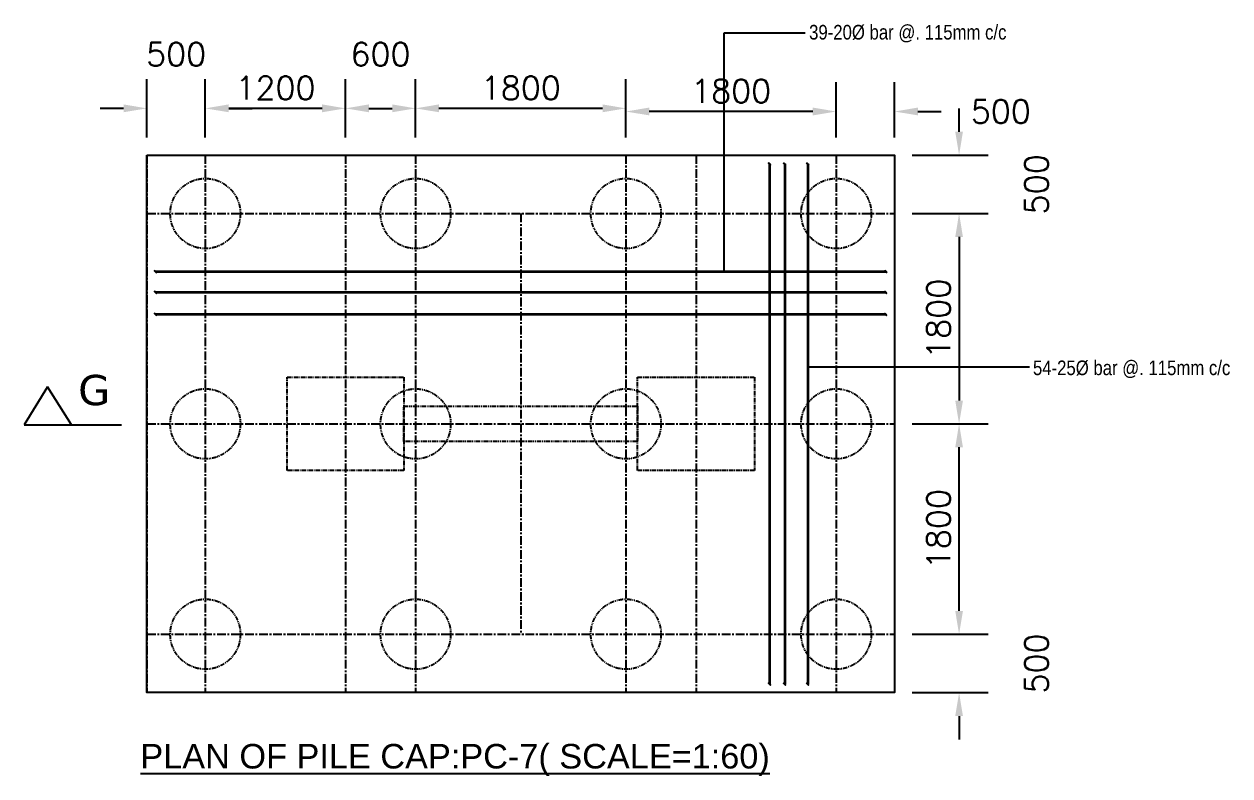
# Model space of a CAD drawing. Header units: millimetres. Extents: x 6239764 to 13047540, y 367704 to 979893.
# Drawn here: x 6572160 to 6582481, y 367832 to 374265 of the extents above; entities that cross this region are included whole.
import ezdxf
from ezdxf import colors
from ezdxf.entities.mleader import LeaderData, LeaderLine
from ezdxf.math import Vec2, Vec3

# ---------------------------------------------------------------- set-up
doc = ezdxf.new("R2010")
doc.units = ezdxf.units.MM
doc.header["$LTSCALE"] = 300
for name, pattern in [('CENTERX2', [4, 2.5, -0.5, 0.5, -0.5]), ('G', [2, 1.25, -0.25, 0.25, -0.25]), ('K', [2.5, 1.25, -0.25, 0.25, -0.25, 0.25, -0.25])]:
    doc.linetypes.add(name, pattern=pattern)
for name, color, linetype in [('05', 1, 'G'), ('07', 6, 'K'), ('BOU', 12, 'Continuous'), ('DIM', 4, 'Continuous'), ('TEXT', 7, 'Continuous')]:
    doc.layers.add(name, color=color, linetype=linetype)
doc.layers.add('ROD', color=10, linetype='Continuous', lineweight=35)
doc.styles.add('1-100', font='romans.shx', dxfattribs={"height": 200})
doc.styles.add('1-37.5', font='arial.ttf')
doc.styles.add('NARROW', font='ARIALN.TTF')
doc.styles.get("Standard").update_dxf_attribs({"font": 'txt8.shx', "width": 0.7, "bigfont": 'hztxt_ii.shx'})
doc.styles.add('ver', font='verdana.ttf')
doc.dimstyles.new('1-100', dxfattribs={"dimtxt": 210, "dimasz": 200, "dimexe": 250, "dimexo": 150, "dimgap": 75, "dimtad": 1, "dimdec": 0, "dimzin": 3, "dimdsep": 46, "dimtxsty": '1-100', "dimcen": 0.09, "dimclrd": 161, "dimclre": 161, "dimclrt": 161, "dimadec": 0, "dimazin": 0, "dimtfac": 1, "dimtdec": 0, "dimtofl": 0, "dimtmove": 2, "dimatfit": 3, "dimfxl": 1, "dimtolj": 1, "dimtzin": 0, "dimarcsym": 0})

# ---------------------------------------------------------------- blocks, each defined once
blk = doc.blocks.new('*D388')
at = {"layer": '07', "color": 161, "linetype": 'Continuous', "lineweight": -2, "ltscale": 0.1, "transparency": 16777216}
for p, q in [((6573211, 373294), (6573211, 373794)), ((6573711, 373294), (6573711, 373794)), ((6573011, 373544), (6572811, 373544)), ((6573911, 373544), (6574111, 373544))]:
    blk.add_line(p, q, dxfattribs=at)
at = {"layer": '07', "color": 161, "linetype": 'Continuous', "ltscale": 0.1, "transparency": 16777216}
for points in [[(6573011, 373578), (6573011, 373511), (6573211, 373544)], [(6573911, 373578), (6573911, 373511), (6573711, 373544)]]:
    blk.add_solid(points, dxfattribs=at)
at = {"layer": 'Defpoints', "color": 0, "linetype": 'Continuous', "ltscale": 0.1, "transparency": 16777216}
for p in [(6573711, 373544), (6573211, 373144), (6573711, 373144)]:
    blk.add_point(p, dxfattribs=at)
at = {"layer": '07', "color": 161, "linetype": 'Continuous', "ltscale": 0.1, "transparency": 16777216, "insert": (6573461, 374007), "char_height": 200, "attachment_point": 5, "style": '1-100'}
blk.add_mtext('\\A1;500', dxfattribs=at)
blk = doc.blocks.new('*D389')
at = {"layer": '07', "color": 161, "linetype": 'Continuous', "lineweight": -2, "ltscale": 0.1, "transparency": 16777216}
for p, q in [((6573711, 373294), (6573711, 373794)), ((6574911, 373294), (6574911, 373794)), ((6574711, 373544), (6573911, 373544))]:
    blk.add_line(p, q, dxfattribs=at)
at = {"layer": '07', "color": 161, "linetype": 'Continuous', "ltscale": 0.1, "transparency": 16777216}
for points in [[(6573911, 373578), (6573911, 373511), (6573711, 373544)], [(6574711, 373578), (6574711, 373511), (6574911, 373544)]]:
    blk.add_solid(points, dxfattribs=at)
at = {"layer": 'Defpoints', "color": 0, "linetype": 'Continuous', "ltscale": 0.1, "transparency": 16777216}
for p in [(6573711, 373544), (6573711, 373144), (6574911, 373144)]:
    blk.add_point(p, dxfattribs=at)
at = {"layer": '07', "color": 161, "linetype": 'Continuous', "ltscale": 0.1, "transparency": 16777216, "insert": (6574311, 373719), "char_height": 200, "attachment_point": 5, "style": '1-100'}
blk.add_mtext('\\A1;1200', dxfattribs=at)
blk = doc.blocks.new('*D390')
at = {"layer": '07', "color": 161, "linetype": 'Continuous', "lineweight": -2, "ltscale": 0.1, "transparency": 16777216}
for p, q in [((6575511, 373294), (6575511, 373794)), ((6577311, 373294), (6577311, 373794)), ((6577111, 373544), (6575711, 373544))]:
    blk.add_line(p, q, dxfattribs=at)
at = {"layer": '07', "color": 161, "linetype": 'Continuous', "ltscale": 0.1, "transparency": 16777216}
for points in [[(6575711, 373578), (6575711, 373511), (6575511, 373544)], [(6577111, 373578), (6577111, 373511), (6577311, 373544)]]:
    blk.add_solid(points, dxfattribs=at)
at = {"layer": 'Defpoints', "color": 0, "linetype": 'Continuous', "ltscale": 0.1, "transparency": 16777216}
for p in [(6575511, 373544), (6575511, 373144), (6577311, 373144)]:
    blk.add_point(p, dxfattribs=at)
at = {"layer": '07', "color": 161, "linetype": 'Continuous', "ltscale": 0.1, "transparency": 16777216, "insert": (6576411, 373719), "char_height": 200, "attachment_point": 5, "style": '1-100'}
blk.add_mtext('\\A1;1800', dxfattribs=at)
blk = doc.blocks.new('*D391')
at = {"layer": '07', "color": 161, "linetype": 'Continuous', "lineweight": -2, "ltscale": 0.1, "transparency": 16777216}
for p, q in [((6577311, 373294), (6577311, 373767)), ((6579111, 373294), (6579111, 373767)), ((6578911, 373517), (6577511, 373517))]:
    blk.add_line(p, q, dxfattribs=at)
at = {"layer": '07', "color": 161, "linetype": 'Continuous', "ltscale": 0.1, "transparency": 16777216}
for points in [[(6577511, 373551), (6577511, 373484), (6577311, 373517)], [(6578911, 373551), (6578911, 373484), (6579111, 373517)]]:
    blk.add_solid(points, dxfattribs=at)
at = {"layer": 'Defpoints', "color": 0, "linetype": 'Continuous', "ltscale": 0.1, "transparency": 16777216}
for p in [(6577311, 373517), (6577311, 373144), (6579111, 373144)]:
    blk.add_point(p, dxfattribs=at)
at = {"layer": '07', "color": 161, "linetype": 'Continuous', "ltscale": 0.1, "transparency": 16777216, "insert": (6578211, 373692), "char_height": 200, "attachment_point": 5, "style": '1-100'}
blk.add_mtext('\\A1;1800', dxfattribs=at)
blk = doc.blocks.new('*D392')
at = {"layer": '07', "color": 161, "linetype": 'Continuous', "lineweight": -2, "ltscale": 0.1, "transparency": 16777216}
for p, q in [((6579111, 373294), (6579111, 373767)), ((6579611, 373294), (6579611, 373767)), ((6578911, 373517), (6578711, 373517)), ((6579811, 373517), (6580011, 373517))]:
    blk.add_line(p, q, dxfattribs=at)
at = {"layer": '07', "color": 161, "linetype": 'Continuous', "ltscale": 0.1, "transparency": 16777216}
for points in [[(6578911, 373551), (6578911, 373484), (6579111, 373517)], [(6579811, 373551), (6579811, 373484), (6579611, 373517)]]:
    blk.add_solid(points, dxfattribs=at)
at = {"layer": 'Defpoints', "color": 0, "linetype": 'Continuous', "ltscale": 0.1, "transparency": 16777216}
for p in [(6579111, 373517), (6579111, 373144), (6579611, 373144)]:
    blk.add_point(p, dxfattribs=at)
at = {"layer": '07', "color": 161, "linetype": 'Continuous', "ltscale": 0.1, "transparency": 16777216, "insert": (6580521, 373517), "char_height": 200, "attachment_point": 5, "style": '1-100'}
blk.add_mtext('\\A1;500', dxfattribs=at)
blk = doc.blocks.new('*D393')
at = {"layer": '07', "color": 161, "linetype": 'Continuous', "lineweight": -2, "ltscale": 0.1, "transparency": 16777216}
for p, q in [((6580163, 373344), (6580163, 373544)), ((6579761, 373144), (6580413, 373144)), ((6579761, 372644), (6580413, 372644)), ((6580163, 372444), (6580163, 372244))]:
    blk.add_line(p, q, dxfattribs=at)
at = {"layer": '07', "color": 161, "linetype": 'Continuous', "ltscale": 0.1, "transparency": 16777216}
for points in [[(6580130, 373344), (6580196, 373344), (6580163, 373144)], [(6580130, 372444), (6580196, 372444), (6580163, 372644)]]:
    blk.add_solid(points, dxfattribs=at)
at = {"layer": 'Defpoints', "color": 0, "linetype": 'Continuous', "ltscale": 0.1, "transparency": 16777216}
for p in [(6579611, 373144), (6579611, 372644), (6580163, 372644)]:
    blk.add_point(p, dxfattribs=at)
at = {"layer": '07', "color": 161, "linetype": 'Continuous', "ltscale": 0.1, "transparency": 16777216, "insert": (6580826, 372894), "char_height": 200, "attachment_point": 5, "rotation": 90, "style": '1-100'}
blk.add_mtext('\\A1;500', dxfattribs=at)
blk = doc.blocks.new('*D394')
at = {"layer": '07', "color": 161, "linetype": 'Continuous', "lineweight": -2, "ltscale": 0.1, "transparency": 16777216}
for p, q in [((6579761, 372644), (6580413, 372644)), ((6580163, 372444), (6580163, 371044)), ((6579761, 370844), (6580413, 370844))]:
    blk.add_line(p, q, dxfattribs=at)
at = {"layer": '07', "color": 161, "linetype": 'Continuous', "ltscale": 0.1, "transparency": 16777216}
for points in [[(6580130, 372444), (6580196, 372444), (6580163, 372644)], [(6580130, 371044), (6580196, 371044), (6580163, 370844)]]:
    blk.add_solid(points, dxfattribs=at)
at = {"layer": 'Defpoints', "color": 0, "linetype": 'Continuous', "ltscale": 0.1, "transparency": 16777216}
for p in [(6579611, 372644), (6579611, 370844), (6580163, 370844)]:
    blk.add_point(p, dxfattribs=at)
at = {"layer": '07', "color": 161, "linetype": 'Continuous', "ltscale": 0.1, "transparency": 16777216, "insert": (6579988, 371744), "char_height": 200, "attachment_point": 5, "rotation": 90, "style": '1-100'}
blk.add_mtext('\\A1;1800', dxfattribs=at)
blk = doc.blocks.new('*D395')
at = {"layer": '07', "color": 161, "linetype": 'Continuous', "lineweight": -2, "ltscale": 0.1, "transparency": 16777216}
for p, q in [((6579761, 370844), (6580413, 370844)), ((6580163, 369244), (6580163, 370644)), ((6579761, 369044), (6580413, 369044))]:
    blk.add_line(p, q, dxfattribs=at)
at = {"layer": '07', "color": 161, "linetype": 'Continuous', "ltscale": 0.1, "transparency": 16777216}
for points in [[(6580130, 370644), (6580196, 370644), (6580163, 370844)], [(6580130, 369244), (6580196, 369244), (6580163, 369044)]]:
    blk.add_solid(points, dxfattribs=at)
at = {"layer": 'Defpoints', "color": 0, "linetype": 'Continuous', "ltscale": 0.1, "transparency": 16777216}
for p in [(6579611, 370844), (6580163, 370844), (6579611, 369044)]:
    blk.add_point(p, dxfattribs=at)
at = {"layer": '07', "color": 161, "linetype": 'Continuous', "ltscale": 0.1, "transparency": 16777216, "insert": (6579988, 369944), "char_height": 200, "attachment_point": 5, "rotation": 90, "style": '1-100'}
blk.add_mtext('\\A1;1800', dxfattribs=at)
blk = doc.blocks.new('*D396')
at = {"layer": '07', "color": 161, "linetype": 'Continuous', "lineweight": -2, "ltscale": 0.1, "transparency": 16777216}
for p, q in [((6580163, 369244), (6580163, 369444)), ((6579761, 369044), (6580413, 369044)), ((6579761, 368544), (6580413, 368544)), ((6580163, 368344), (6580163, 368144))]:
    blk.add_line(p, q, dxfattribs=at)
at = {"layer": '07', "color": 161, "linetype": 'Continuous', "ltscale": 0.1, "transparency": 16777216}
for points in [[(6580130, 369244), (6580196, 369244), (6580163, 369044)], [(6580130, 368344), (6580196, 368344), (6580163, 368544)]]:
    blk.add_solid(points, dxfattribs=at)
at = {"layer": 'Defpoints', "color": 0, "linetype": 'Continuous', "ltscale": 0.1, "transparency": 16777216}
for p in [(6579611, 369044), (6580163, 369044), (6579611, 368544)]:
    blk.add_point(p, dxfattribs=at)
at = {"layer": '07', "color": 161, "linetype": 'Continuous', "ltscale": 0.1, "transparency": 16777216, "insert": (6580826, 368794), "char_height": 200, "attachment_point": 5, "rotation": 90, "style": '1-100'}
blk.add_mtext('\\A1;500', dxfattribs=at)
blk = doc.blocks.new('*D875')
at = {"layer": '07', "color": 161, "linetype": 'Continuous', "lineweight": -2, "ltscale": 0.1, "transparency": 16777216}
for p, q in [((6574911, 373294), (6574911, 373794)), ((6575511, 373294), (6575511, 373794)), ((6575111, 373544), (6575311, 373544))]:
    blk.add_line(p, q, dxfattribs=at)
at = {"layer": '07', "color": 161, "linetype": 'Continuous', "ltscale": 0.1, "transparency": 16777216}
for points in [[(6575111, 373578), (6575111, 373511), (6574911, 373544)], [(6575311, 373578), (6575311, 373511), (6575511, 373544)]]:
    blk.add_solid(points, dxfattribs=at)
at = {"layer": 'Defpoints', "color": 0, "linetype": 'Continuous', "ltscale": 0.1, "transparency": 16777216}
for p in [(6575511, 373544), (6574911, 373144), (6575511, 373144)]:
    blk.add_point(p, dxfattribs=at)
at = {"layer": '07', "color": 161, "linetype": 'Continuous', "ltscale": 0.1, "transparency": 16777216, "insert": (6575211, 374007), "char_height": 200, "attachment_point": 5, "style": '1-100'}
blk.add_mtext('\\A1;600', dxfattribs=at)

msp = doc.modelspace()

# ---------------------------------------------------------------- hatches: boundary and pattern name
at = {"layer": 'ROD'}
h = msp.add_hatch(dxfattribs=at)
h.set_pattern_fill('ANSI31', color=256)
h.set_pattern_definition([(45, (6411687.4255, 679469.87223), (-0.08838834765, 0.08838834765), [])])
h.paths.add_polyline_path([(6578547.7, 373068.5, 1), (6578535, 373068.5, 1)])
h = msp.add_hatch(dxfattribs=at)
h.set_pattern_fill('ANSI31', color=256)
h.set_pattern_definition([(45, (6411816.31673, 679469.87223), (-0.08838834765, 0.08838834765), [])])
h.paths.add_polyline_path([(6578676.6, 373068.5, 1), (6578663.9, 373068.5, 1)])
h = msp.add_hatch(dxfattribs=at)
h.set_pattern_fill('ANSI31', color=256)
h.set_pattern_definition([(45, (6412014.58987, 679469.87223), (-0.08838834765, 0.08838834765), [])])
h.paths.add_polyline_path([(6578874.9, 373068.5, 1), (6578862.2, 373068.5, 1)])
h = msp.add_hatch(dxfattribs=at)
h.set_pattern_fill('ANSI31', color=256)
h.set_pattern_definition([(45, (6406431.87391, 678549.88331), (-0.08838834765, 0.08838834765), [])])
h.paths.add_polyline_path([(6573292.1, 372148.5, 1), (6573279.5, 372148.5, 1)])
h = msp.add_hatch(dxfattribs=at)
h.set_pattern_fill('ANSI31', color=256)
h.set_pattern_definition([(45, (6412681.87391, 678549.88331), (-0.08838834765, 0.08838834765), [])])
h.paths.add_polyline_path([(6579542.1, 372148.5, 1), (6579529.5, 372148.5, 1)])
h = msp.add_hatch(dxfattribs=at)
h.set_pattern_fill('ANSI31', color=256)
h.set_pattern_definition([(45, (6406431.87391, 678371.64317), (-0.08838834765, 0.08838834765), [])])
h.paths.add_polyline_path([(6573292.1, 371970.2, 1), (6573279.5, 371970.2, 1)])
h = msp.add_hatch(dxfattribs=at)
h.set_pattern_fill('ANSI31', color=256)
h.set_pattern_definition([(45, (6412681.87391, 678371.64317), (-0.08838834765, 0.08838834765), [])])
h.paths.add_polyline_path([(6579542.1, 371970.2, 1), (6579529.5, 371970.2, 1)])
h = msp.add_hatch(dxfattribs=at)
h.set_pattern_fill('ANSI31', color=256)
h.set_pattern_definition([(45, (6406431.87391, 678183.49343), (-0.08838834765, 0.08838834765), [])])
h.paths.add_polyline_path([(6573292.1, 371782.1, 1), (6573279.5, 371782.1, 1)])
h = msp.add_hatch(dxfattribs=at)
h.set_pattern_fill('ANSI31', color=256)
h.set_pattern_definition([(45, (6412681.87391, 678183.49343), (-0.08838834765, 0.08838834765), [])])
h.paths.add_polyline_path([(6579542.1, 371782.1, 1), (6579529.5, 371782.1, 1)])
h = msp.add_hatch(dxfattribs=at)
h.set_pattern_fill('ANSI31', color=256)
h.set_pattern_definition([(45, (6411687.4255, 675019.87223), (-0.08838834765, 0.08838834765), [])])
h.paths.add_polyline_path([(6578547.7, 368618.5, 1), (6578535, 368618.5, 1)])
h = msp.add_hatch(dxfattribs=at)
h.set_pattern_fill('ANSI31', color=256)
h.set_pattern_definition([(45, (6411816.31673, 675019.87223), (-0.08838834765, 0.08838834765), [])])
h.paths.add_polyline_path([(6578676.6, 368618.5, 1), (6578663.9, 368618.5, 1)])
h = msp.add_hatch(dxfattribs=at)
h.set_pattern_fill('ANSI31', color=256)
h.set_pattern_definition([(45, (6412014.58987, 675019.87223), (-0.08838834765, 0.08838834765), [])])
h.paths.add_polyline_path([(6578874.9, 368618.5, 1), (6578862.2, 368618.5, 1)])

# ---------------------------------------------------------------- linework, layer by layer
at = {"color": 6, "ltscale": 0.1}
msp.add_line((6578153.5, 374189.4), (6578845.8, 374189.4), dxfattribs=at)
at = {"color": 8, "linetype": 'CENTERX2', "ltscale": 0.1}
for p, q in [((6573211.1, 373144.2), (6573211.1, 368544.2)), ((6573711.1, 373144.2), (6573711.1, 368544.2)), ((6574911.1, 373144.2), (6574911.1, 368544.2)), ((6575511.1, 373144.2), (6575511.1, 368544.2)), ((6577311.1, 373144.2), (6577311.1, 368544.2)), ((6577911.1, 373144.2), (6577911.1, 368544.2)), ((6579111.1, 373144.2), (6579111.1, 368544.2)), ((6579611.1, 373144.2), (6579611.1, 368544.2)), ((6573211.1, 372644.2), (6579611.1, 372644.2)), ((6576411.1, 372644.2), (6576411.1, 369044.2)), ((6573211.1, 370844.2), (6579611.1, 370844.2)), ((6573211.1, 369044.2), (6579611.1, 369044.2))]:
    msp.add_line(p, q, dxfattribs=at)
at = {"layer": '05', "ltscale": 0.1}
for points in [[(6574411.1, 371244.2), (6575411.1, 371244.2), (6575411.1, 370444.2), (6574411.1, 370444.2)], [(6577411.1, 371244.2), (6578411.1, 371244.2), (6578411.1, 370444.2), (6577411.1, 370444.2)]]:
    msp.add_lwpolyline(points, close=True, dxfattribs=at)
at = {"layer": '07', "color": 6, "ltscale": 0.1}
msp.add_lwpolyline([(6575411.1, 370994.2), (6577411.1, 370994.2), (6577411.1, 370694.2), (6575411.1, 370694.2)], close=True, dxfattribs=at)
at = {"layer": '07', "color": 22, "ltscale": 0.1}
for centre in [(6573711.1, 372644.2), (6575511.1, 372644.2), (6577311.1, 372644.2), (6579111.1, 372644.2), (6573711.1, 370844.2), (6575511.1, 370844.2), (6577311.1, 370844.2), (6579111.1, 370844.2), (6573711.1, 369044.2), (6575511.1, 369044.2), (6577311.1, 369044.2), (6579111.1, 369044.2)]:
    msp.add_circle(centre, 300, dxfattribs=at)
at = {"layer": 'BOU', "color": 141, "ltscale": 0.1}
msp.add_lwpolyline([(6573211.1, 373144.2), (6579611.1, 373144.2), (6579611.1, 368544.2), (6573211.1, 368544.2)], close=True, dxfattribs=at)
at = {"layer": 'DIM', "ltscale": 3}
for p, q in [((6572360.5, 371160), (6572160, 370835.1)), ((6572564.3, 370835.1), (6572360.5, 371160)), ((6572160, 370835.1), (6572994.2, 370835.1))]:
    msp.add_line(p, q, dxfattribs=at)
at = {"layer": 'ROD'}
for p, q in [((6578541.6, 373069.2), (6578541.6, 368619.2)), ((6578670.5, 373069.2), (6578670.5, 368619.2)), ((6578868.8, 373069.2), (6578868.8, 368619.2)), ((6573286.1, 372149.2), (6579536.1, 372149.2)), ((6573286.1, 371971), (6579536.1, 371971)), ((6573286.1, 371782.8), (6579536.1, 371782.8))]:
    msp.add_line(p, q, dxfattribs=at)

# ---------------------------------------------------------------- texts
at = {"lineweight": 25}
for s, height, style, p in [('39-20Ø bar @. 115mm c/c', 125, 'NARROW', (6578879.2, 374133.4)), ('54-25Ø bar @. 115mm c/c', 125, 'NARROW', (6580795.3, 371261.2)), ('G', 258.5, 'ver', (6572622.4, 371004.5))]:
    msp.add_text(s, height=height, dxfattribs=dict(at, style=style)).set_placement(p)
at = {"layer": 'TEXT', "linetype": 'Continuous', "ltscale": 0.5, "insert": (6573073.4, 368104.8), "char_height": 210, "attachment_point": 1, "style": '1-37.5'}
msp.add_mtext('{\\L PLAN OF PILE CAP:PC-7( SCALE=1:60)}', dxfattribs=at)

# ---------------------------------------------------------------- dimensions: what is measured, and where the dimension line sits
at = {"layer": '07', "color": 6, "linetype": 'Continuous', "ltscale": 0.1}
for base, p1, p2, picture, middle in [((6573711.1, 373544.2), (6573211.1, 373144.2), (6573711.1, 373144.2), '*D388', (6573461.1, 374006.7)), ((6575511.1, 373544.2), (6574911.1, 373144.2), (6575511.1, 373144.2), '*D875', (6575211.1, 374006.7)), ((6573711.1, 373544.2), (6574911.1, 373144.2), (6573711.1, 373144.2), '*D389', (6574311.1, 373719.2)), ((6575511.1, 373544.2), (6577311.1, 373144.2), (6575511.1, 373144.2), '*D390', (6576411.1, 373719.2)), ((6577311.1, 373517.4), (6579111.1, 373144.2), (6577311.1, 373144.2), '*D391', (6578211.1, 373692.4))]:
    dim = msp.add_linear_dim(base=base, p1=p1, p2=p2, dimstyle='1-100', dxfattribs=at)
    dim.commit()
    dim.dimension.update_dxf_attribs({"geometry": picture, "text_midpoint": middle})
dim = msp.add_linear_dim(base=(6579111.1, 373517.4), p1=(6579611.1, 373144.2), p2=(6579111.1, 373144.2), dimstyle='1-100', dxfattribs=at)
dim.commit()
dim.dimension.update_dxf_attribs({"geometry": '*D392', "text_midpoint": (6580521.3, 373517.4), "dimtype": 160})
for base, p1, p2, picture, middle in [((6580163, 372644.2), (6579611.1, 373144.2), (6579611.1, 372644.2), '*D393', (6580825.5, 372894.2)), ((6580163, 370844.2), (6579611.1, 372644.2), (6579611.1, 370844.2), '*D394', (6579988, 371744.2)), ((6580163, 370844.2), (6579611.1, 369044.2), (6579611.1, 370844.2), '*D395', (6579988, 369944.2)), ((6580163, 369044.2), (6579611.1, 368544.2), (6579611.1, 369044.2), '*D396', (6580825.5, 368794.2))]:
    dim = msp.add_linear_dim(base=base, p1=p1, p2=p2, angle=90, dimstyle='1-100', dxfattribs=at)
    dim.commit()
    dim.dimension.update_dxf_attribs({"geometry": picture, "text_midpoint": middle})

# ---------------------------------------------------------------- leaders
at = {"color": 6, "ltscale": 0.1}
ml = msp.add_multileader_mtext('Standard', dxfattribs=at)
ml.set_content('', color=6)
ml.set_leader_properties()
ml.build(insert=Vec2(0, 0))
ml.multileader.update_dxf_attribs({"text_right_attachment_type": 6, "dogleg_length": 0.36})
ctx = ml.context
ctx.base_point, ctx.plane_origin = Vec3(6578153.5, 374189.4), Vec3(6578153.1, 372149.2)
ctx.right_attachment = 6
notes = []
notes.append((ctx, [(0, (1, 1, 0), (6578153.1, 374189.4), (1, 0), 0.36, [(0, [(6578153.1, 372149.2)], 0, [])])]))
ctx.mtext.insert, ctx.mtext.flow_direction = Vec3(6578155.5, 374191.4), 5
ml = msp.add_multileader_mtext('Standard', dxfattribs=at)
ml.set_content('', color=6)
ml.set_leader_properties()
ml.build(insert=Vec2(0, 0))
ml.multileader.update_dxf_attribs({"text_right_attachment_type": 6, "dogleg_length": 0.36})
ctx = ml.context
ctx.base_point, ctx.plane_origin = Vec3(6580765.7, 371332.1), Vec3(6578868.8, 371332.1)
ctx.right_attachment = 6
notes.append((ctx, [(0, (1, 1, 0), (6580765.3, 371332.1), (1, 0), 0.36, [(0, [(6578868.8, 371332.1)], 0, [])])]))
ctx.mtext.insert, ctx.mtext.flow_direction = Vec3(6580767.7, 371334.1), 5
for ctx, leaders in notes:
    for number, flags, end, landing, length, lines in leaders:
        leader = LeaderData()
        leader.index, (leader.has_last_leader_line, leader.has_dogleg_vector, leader.attachment_direction) = number, flags
        leader.last_leader_point, leader.dogleg_vector, leader.dogleg_length = Vec3(end), Vec3(landing), length
        for number, points, colour, breaks in lines:
            line = LeaderLine()
            line.index, line.vertices, line.color, line.breaks = number, Vec3.list(points), colors.encode_raw_color(colour), breaks
            leader.lines.append(line)
        ctx.leaders.append(leader)

doc.saveas('drawing.dxf')
